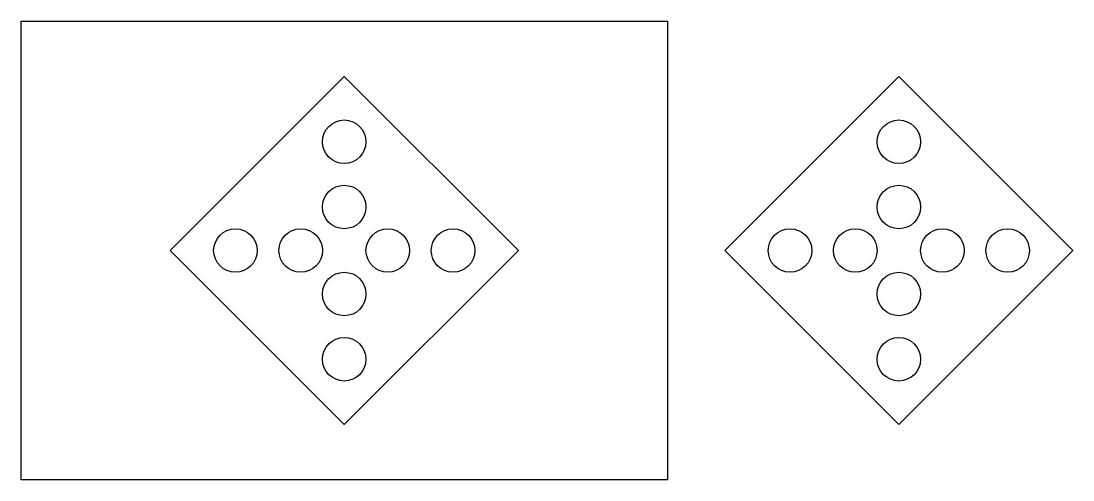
# Model space of a CAD drawing. Header units: millimetres. Extents: x 0 to 483, y -1 to 210.
import ezdxf

# ---------------------------------------------------------------- set-up
doc = ezdxf.new("R2010")
doc.units = ezdxf.units.MM
for name, color, linetype, lineweight in [('Layer1', 30, 'Continuous', 30), ('LayerBlue', 140, 'Continuous', 30), ('LayerPink', 11, 'Continuous', 30), ('LayerYellow', 50, 'Continuous', 30)]:
    doc.layers.add(name, color=color, linetype=linetype, lineweight=lineweight)

# ---------------------------------------------------------------- blocks, each defined once
blk = doc.blocks.new('*U2')
at = {"layer": 'LayerPink'}
blk.add_circle((0, 0), 10, dxfattribs=at)
blk = doc.blocks.new('*U3')
at = {"layer": 'LayerPink', "color": 0, "linetype": 'ByBlock', "lineweight": -2, "transparency": 16777216}
blk.add_blockref('*U2', (148.5, 154.52), dxfattribs=at)
for p, rotation in [((98.5, 104.52), 90), ((198.5, 104.52), 270), ((148.5, 54.52), 180)]:
    blk.add_blockref('*U2', p, dxfattribs=dict(at, rotation=rotation))
blk = doc.blocks.new('*U4')
at = {"layer": 'LayerBlue'}
blk.add_circle((0, 0), 10, dxfattribs=at)
blk = doc.blocks.new('*U5')
at = {"layer": 'LayerBlue', "color": 0, "linetype": 'ByBlock', "lineweight": -2, "transparency": 16777216}
blk.add_blockref('*U4', (148.5, 124.52), dxfattribs=at)
for p, rotation in [((128.5, 104.52), 90.00000000000001), ((168.5, 104.52), 270.0000000000001), ((148.5, 84.52), 180)]:
    blk.add_blockref('*U4', p, dxfattribs=dict(at, rotation=rotation))

msp = doc.modelspace()

# ---------------------------------------------------------------- linework, layer by layer
for p, q in [((0, 0), (0, 210)), ((297, 209.05), (297, -0.95))]:
    msp.add_line(p, q)
at = {"layer": 'Layer1'}
msp.add_lwpolyline([(0, 210), (297, 210), (297, -0.95), (0, -0.95)], close=True, dxfattribs=at)
at = {"layer": 'LayerBlue'}
for centre in [(403.33, 124.52), (383.33, 104.52), (423.33, 104.52), (403.33, 84.52)]:
    msp.add_circle(centre, 10, dxfattribs=at)
at = {"layer": 'LayerPink'}
for centre in [(403.33, 154.52), (353.33, 104.52), (453.33, 104.52), (403.33, 54.52)]:
    msp.add_circle(centre, 10, dxfattribs=at)
at = {"layer": 'LayerYellow'}
for p, q in [((68.5, 104.52), (148.5, 184.52)), ((148.5, 184.52), (228.5, 104.52)), ((323.33, 104.52), (403.33, 184.52)), ((403.33, 184.52), (483.33, 104.52)), ((148.5, 24.52), (68.5, 104.52)), ((228.5, 104.52), (148.5, 24.52)), ((403.33, 24.52), (323.33, 104.52)), ((483.33, 104.52), (403.33, 24.52))]:
    msp.add_line(p, q, dxfattribs=at)

# ---------------------------------------------------------------- block references
at = {"layer": 'LayerBlue'}
msp.add_blockref('*U5', (0, 0), dxfattribs=at)
at = {"layer": 'LayerPink'}
msp.add_blockref('*U3', (0, 0), dxfattribs=at)

doc.saveas('drawing.dxf')
